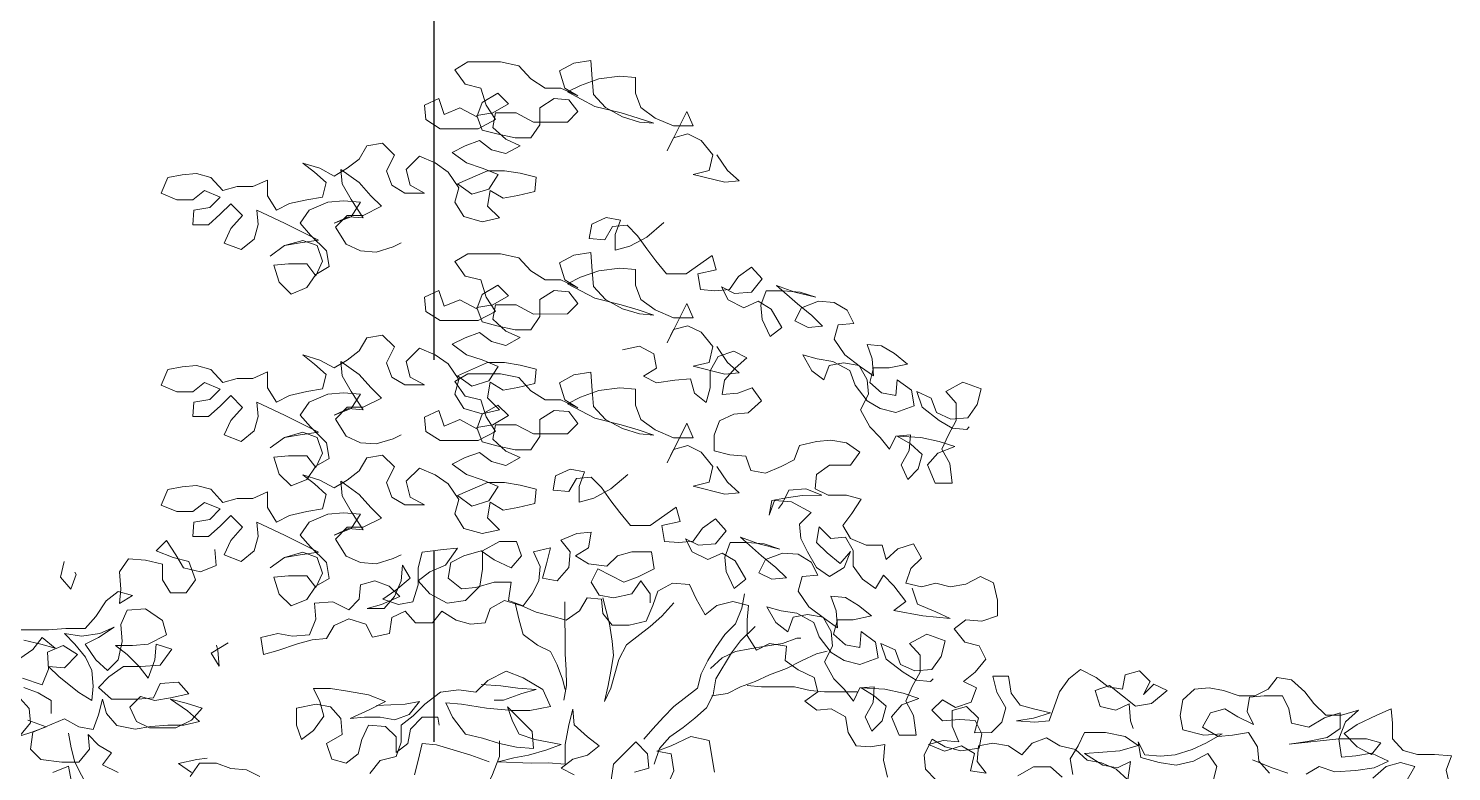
# Model space of a CAD drawing. Header units: metres. Extents: x -58 to 722, y -1100 to 345.
# Drawn here: x 25.671 to 26.603, y 111.702 to 112.188 of the extents above; entities that cross this region are included whole.
import ezdxf

# ---------------------------------------------------------------- set-up
doc = ezdxf.new("R2010")
doc.units = ezdxf.units.M
doc.header["$MEASUREMENT"] = 0
doc.linetypes.add('CENTER2', pattern=[1.125, 0.75, -0.125, 0.125, -0.125])
doc.linetypes.add('CENTERX2', pattern=[4, 2.5, -0.5, 0.5, -0.5])
doc.layers.add('FSR_ARQ_006ARBOLES', color=74, linetype='Continuous', lineweight=0)
doc.layers.add('FSR_ARQ_016EJES', color=135, linetype='CENTER2')

# ---------------------------------------------------------------- blocks, each defined once
blk = doc.blocks.new('arboles fsr 01')
at = {"layer": 'FSR_ARQ_006ARBOLES'}
for points in [[(186.29808, -34.74772), (186.29235, -34.7563), (186.28591, -34.76201), (186.29378, -34.76273), (186.31094, -34.75846), (186.30236, -34.7563), (186.30023, -34.74772), (186.30667, -34.73986), (186.31383, -34.73629), (186.32169, -34.73844), (186.32526, -34.7456), (186.31455, -34.72413), (186.31097, -34.732), (186.3217, -34.73201), (186.33171, -34.72772), (186.33959, -34.72201), (186.34245, -34.71414), (186.34246, -34.70556), (186.35104, -34.70485), (186.36249, -34.7063), (186.3725, -34.70988), (186.37964, -34.71346), (186.36462, -34.72132), (186.35031, -34.72488), (186.34101, -34.72773), (186.33243, -34.73058), (186.34029, -34.72988), (186.34959, -34.72702), (186.3589, -34.72203), (186.36534, -34.71488), (186.36606, -34.7063), (186.36679, -34.69629), (186.37608, -34.69773), (186.38395, -34.70202), (186.38108, -34.71132), (186.37392, -34.7156), (186.38322, -34.71132), (186.39181, -34.71133), (186.39968, -34.70633), (186.40612, -34.69918), (186.41613, -34.69705), (186.43401, -34.69706), (186.44116, -34.70136), (186.43543, -34.70922), (186.42685, -34.71136), (186.42398, -34.72066), (186.41897, -34.72852), (186.42826, -34.73353), (186.449, -34.73355), (186.45687, -34.72855), (186.45759, -34.72069), (186.44973, -34.7171), (186.44686, -34.72568), (186.43828, -34.7221), (186.42898, -34.7271), (186.42613, -34.71923), (186.41755, -34.71421), (186.41182, -34.71993), (186.4204, -34.72494), (186.42898, -34.72638), (186.42611, -34.73425), (186.41824, -34.73639), (186.40823, -34.73852), (186.39965, -34.73851), (186.39465, -34.73136), (186.39466, -34.72206), (186.38679, -34.71705), (186.37893, -34.71775), (186.37391, -34.72419), (186.37963, -34.72991), (186.39822, -34.72993), (186.40753, -34.72493), (186.41897, -34.72494), (186.42039, -34.73281), (186.41324, -34.73924), (186.40537, -34.74281), (186.41323, -34.74711), (186.4211, -34.74497), (186.42754, -34.73997), (186.4354, -34.74284), (186.44255, -34.74642), (186.43468, -34.75213), (186.42609, -34.75499), (186.41751, -34.75856), (186.42251, -34.76643), (186.4318, -34.7693), (186.43968, -34.76358), (186.42323, -34.75642), (186.41394, -34.75641), (186.40535, -34.75783), (186.39677, -34.75997), (186.39747, -34.76783), (186.40677, -34.76999), (186.41464, -34.77143), (186.42179, -34.76714), (186.42321, -34.77573), (186.41677, -34.78216), (186.42607, -34.78431), (186.43608, -34.78146), (186.4411, -34.7736), (186.43896, -34.76573), (186.44469, -34.75715), (186.45184, -34.75215), (186.46043, -34.74858), (186.46758, -34.75574), (186.46542, -34.76432), (186.45755, -34.7686), (186.46828, -34.76861), (186.47543, -34.76433), (186.4783, -34.75647), (186.47402, -34.74788), (186.48046, -34.74145), (186.48904, -34.74289), (186.49333, -34.75004), (186.49976, -34.75505), (186.50691, -34.75935), (186.51478, -34.75507), (186.52408, -34.75222), (186.51764, -34.75722), (186.5112, -34.76293), (186.51333, -34.7708), (186.52192, -34.77224), (186.53121, -34.77439), (186.53836, -34.77798), (186.54337, -34.77011), (186.54338, -34.76153), (186.55124, -34.76511), (186.55983, -34.76512), (186.56769, -34.76728), (186.57414, -34.76013), (186.582, -34.75799), (186.58987, -34.75871), (186.59774, -34.76015), (186.60131, -34.76874), (186.59272, -34.7723), (186.58414, -34.7723), (186.57771, -34.76728), (186.56912, -34.77085), (186.57484, -34.77658), (186.58342, -34.77802), (186.58413, -34.78589), (186.57554, -34.78588), (186.56911, -34.78015), (186.56339, -34.77442), (186.55695, -34.78085), (186.56338, -34.78801), (186.56695, -34.79588), (186.55765, -34.79945), (186.5505, -34.79372), (186.54837, -34.78585), (186.54909, -34.77799), (186.53406, -34.78512), (186.51546, -34.7944), (186.52547, -34.79584), (186.53405, -34.79728), (186.54191, -34.80301), (186.53405, -34.79728), (186.52404, -34.79441), (186.51617, -34.79727), (186.5133, -34.80585), (186.51687, -34.81372), (186.52188, -34.80728), (186.5319, -34.80729), (186.53976, -34.80802), (186.53689, -34.81731), (186.53045, -34.82374), (186.52187, -34.82016), (186.51687, -34.813), (186.50972, -34.8087), (186.51116, -34.80012), (186.51975, -34.79155), (186.52548, -34.78512), (186.52048, -34.77796), (186.51047, -34.77366), (186.50189, -34.77294), (186.49259, -34.77364), (186.49759, -34.78152), (186.50688, -34.7851), (186.49902, -34.78152), (186.49115, -34.78222), (186.4976, -34.77222), (186.50261, -34.76364), (186.50334, -34.75577), (186.49332, -34.76292), (186.48687, -34.77006), (186.48115, -34.77578), (186.49115, -34.78079), (186.49974, -34.7808), (186.50617, -34.78724), (186.50044, -34.79654), (186.49257, -34.80011), (186.48398, -34.80081), (186.47469, -34.79794), (186.4704, -34.79579)], [(186.32705, -34.78477), (186.33634, -34.79264), (186.34563, -34.79766), (186.3535, -34.79981), (186.35351, -34.79123), (186.35065, -34.78336), (186.35852, -34.78193), (186.36639, -34.78552), (186.36781, -34.79339), (186.35923, -34.79409), (186.35494, -34.78694), (186.34707, -34.78622), (186.34135, -34.79193), (186.33633, -34.79908), (186.33132, -34.80551), (186.32559, -34.81266), (186.31487, -34.81265), (186.30057, -34.80262), (186.29842, -34.81049), (186.30843, -34.81264), (186.30699, -34.82122), (186.29912, -34.82193), (186.29126, -34.82121), (186.28626, -34.81405), (186.27911, -34.80904), (186.27338, -34.81547), (186.2791, -34.82263), (186.28839, -34.82335), (186.29555, -34.81978), (186.29197, -34.82693), (186.28338, -34.83121), (186.27552, -34.82763), (186.26836, -34.83192), (186.26263, -34.84192), (186.26906, -34.84694), (186.27336, -34.83764), (186.27408, -34.82978), (186.27123, -34.82191), (186.26193, -34.8219), (186.25263, -34.8226), (186.24405, -34.82546), (186.2555, -34.82261), (186.26551, -34.81904), (186.25406, -34.82904), (186.24619, -34.83547), (186.24046, -34.84119), (186.24833, -34.84191), (186.25548, -34.83834), (186.25191, -34.83119), (186.24262, -34.8276), (186.23403, -34.82831), (186.22688, -34.83259), (186.2233, -34.83974), (186.23188, -34.84047), (186.23402, -34.84833), (186.22829, -34.85691), (186.2197, -34.86334), (186.21254, -34.86834), (186.21327, -34.85904), (186.21613, -34.85118), (186.20827, -34.85189), (186.20111, -34.85617), (186.19395, -34.86189), (186.20396, -34.86404), (186.21255, -34.86405), (186.21468, -34.87192), (186.20824, -34.87763), (186.20037, -34.87906), (186.19967, -34.87047), (186.19179, -34.87619), (186.19036, -34.88477), (186.20037, -34.88835), (186.20895, -34.88622), (186.21611, -34.88193), (186.22255, -34.87336), (186.22542, -34.86549), (186.23472, -34.86049), (186.2433, -34.85907), (186.25117, -34.85693), (186.24616, -34.86551), (186.23972, -34.87051), (186.23686, -34.86264), (186.229, -34.8612), (186.22041, -34.86263), (186.21612, -34.87049), (186.21539, -34.87836), (186.21968, -34.88694), (186.21466, -34.89623), (186.20894, -34.90195), (186.20392, -34.90838), (186.20035, -34.90123), (186.19249, -34.90051), (186.19319, -34.90909), (186.19748, -34.91696), (186.1939, -34.92482), (186.18818, -34.9191), (186.18604, -34.91123), (186.19248, -34.90551), (186.19964, -34.90123), (186.18676, -34.90193), (186.17675, -34.90407), (186.16816, -34.90692), (186.17746, -34.9105), (186.18317, -34.91695), (186.17887, -34.92696), (186.16958, -34.92695), (186.17102, -34.91622), (186.17532, -34.90836), (186.17175, -34.90049), (186.16746, -34.89262), (186.16747, -34.88332), (186.1732, -34.87689), (186.16391, -34.87187), (186.15389, -34.87544), (186.15603, -34.88402), (186.16103, -34.89118), (186.17032, -34.8919), (186.17819, -34.88833), (186.18106, -34.88047), (186.18893, -34.8769), (186.18606, -34.88548), (186.17676, -34.89262), (186.1696, -34.89691), (186.16174, -34.89762), (186.16031, -34.89619)], [(186.29808, -34.8524), (186.29235, -34.86098), (186.28591, -34.86669), (186.29378, -34.86741), (186.31094, -34.86314), (186.30236, -34.86099), (186.30023, -34.8524), (186.30667, -34.84454), (186.31383, -34.84097), (186.32169, -34.84312), (186.32526, -34.85028), (186.31455, -34.82881), (186.31097, -34.83668), (186.3217, -34.83669), (186.33171, -34.8324), (186.33959, -34.82669), (186.34245, -34.81883), (186.34246, -34.81024), (186.35104, -34.80954), (186.36249, -34.81098), (186.3725, -34.81456), (186.37964, -34.81814), (186.36462, -34.826), (186.35031, -34.82956), (186.34101, -34.83241), (186.33243, -34.83527), (186.34029, -34.83456), (186.34959, -34.83171), (186.3589, -34.82671), (186.36534, -34.81956), (186.36606, -34.81098), (186.36679, -34.80097), (186.37608, -34.80241), (186.38395, -34.80671), (186.38108, -34.816), (186.37392, -34.82029), (186.38322, -34.816), (186.39181, -34.81601), (186.39968, -34.81101), (186.40612, -34.80387), (186.41613, -34.80173), (186.43401, -34.80175), (186.44116, -34.80604), (186.43543, -34.8139), (186.42685, -34.81604), (186.42398, -34.82534), (186.41897, -34.8332), (186.42826, -34.83821), (186.449, -34.83823), (186.45687, -34.83323), (186.45759, -34.82537), (186.44973, -34.82178), (186.44686, -34.83036), (186.43828, -34.82678), (186.42898, -34.83178), (186.42613, -34.82391), (186.41755, -34.81889), (186.41182, -34.82461), (186.4204, -34.82963), (186.42898, -34.83106), (186.42611, -34.83893), (186.41824, -34.84107), (186.40823, -34.8432), (186.39965, -34.8432), (186.39465, -34.83604), (186.39466, -34.82674), (186.38679, -34.82173), (186.37893, -34.82244), (186.37391, -34.82887), (186.37963, -34.83459), (186.39822, -34.83461), (186.40753, -34.82961), (186.41897, -34.82962), (186.42039, -34.83749), (186.41324, -34.84392), (186.40537, -34.84749), (186.41323, -34.85179), (186.4211, -34.84965), (186.42754, -34.84465), (186.4354, -34.84752), (186.44255, -34.8511), (186.43468, -34.85682), (186.42609, -34.85967), (186.41751, -34.86324), (186.42251, -34.87111), (186.4318, -34.87398), (186.43968, -34.86826), (186.42323, -34.8611), (186.41394, -34.86109), (186.40535, -34.86251), (186.39677, -34.86465), (186.39747, -34.87252), (186.40677, -34.87467), (186.41464, -34.87611), (186.42179, -34.87182), (186.42321, -34.88041), (186.41677, -34.88684), (186.42607, -34.88899), (186.43608, -34.88614), (186.4411, -34.87828), (186.43896, -34.87041), (186.44469, -34.86183), (186.45184, -34.85683), (186.46043, -34.85326), (186.46758, -34.86042), (186.46542, -34.869), (186.45755, -34.87329), (186.46828, -34.8733), (186.47543, -34.86901), (186.4783, -34.86115), (186.47402, -34.85256), (186.48046, -34.84613), (186.48904, -34.84757), (186.49333, -34.85472), (186.49976, -34.85974), (186.50691, -34.86403), (186.51478, -34.85975), (186.52408, -34.8569), (186.51764, -34.8619), (186.5112, -34.86761), (186.51333, -34.87548), (186.52192, -34.87692), (186.53121, -34.87908), (186.53836, -34.88266), (186.54337, -34.8748), (186.54338, -34.86621), (186.55124, -34.8698), (186.55983, -34.8698), (186.56769, -34.87196), (186.57414, -34.86481), (186.582, -34.86267), (186.58987, -34.86339), (186.59774, -34.86483), (186.60131, -34.87342), (186.59272, -34.87699), (186.58414, -34.87698), (186.57771, -34.87197), (186.56912, -34.87553), (186.57484, -34.88126), (186.58342, -34.8827), (186.58413, -34.89057), (186.57554, -34.89056), (186.56911, -34.88483), (186.56339, -34.8791), (186.55695, -34.88554), (186.56338, -34.89269), (186.56695, -34.90056), (186.55765, -34.90413), (186.5505, -34.8984), (186.54837, -34.89053), (186.54909, -34.88267), (186.53406, -34.88981), (186.51546, -34.89909), (186.52547, -34.90053), (186.53405, -34.90196), (186.54191, -34.90769), (186.53405, -34.90196), (186.52404, -34.89909), (186.51617, -34.90195), (186.5133, -34.91053), (186.51687, -34.9184), (186.52188, -34.91197), (186.5319, -34.91198), (186.53976, -34.9127), (186.53689, -34.92199), (186.53045, -34.92842), (186.52187, -34.92484), (186.51687, -34.91768), (186.50972, -34.91339), (186.51116, -34.9048), (186.51975, -34.89623), (186.52548, -34.8898), (186.52048, -34.88264), (186.51047, -34.87834), (186.50189, -34.87762), (186.49259, -34.87832), (186.49759, -34.8862), (186.50688, -34.88978), (186.49902, -34.8862), (186.49115, -34.88691), (186.4976, -34.8769), (186.50261, -34.86832), (186.50334, -34.86045), (186.49332, -34.8676), (186.48687, -34.87474), (186.48115, -34.88046), (186.49115, -34.88548), (186.49974, -34.88548), (186.50617, -34.89193), (186.50044, -34.90122), (186.49257, -34.90479), (186.48398, -34.90549), (186.47469, -34.90263), (186.4704, -34.90048)], [(186.34963, -34.85422), (186.34034, -34.85207), (186.33247, -34.85635), (186.33103, -34.86422), (186.33818, -34.86851), (186.33102, -34.87208), (186.32101, -34.87064), (186.31243, -34.86992), (186.31028, -34.87779), (186.30383, -34.88279), (186.3017, -34.87492), (186.3017, -34.86562), (186.29742, -34.85775), (186.28884, -34.85488), (186.28169, -34.85845), (186.28812, -34.86418), (186.29383, -34.87062), (186.29526, -34.87849), (186.28667, -34.87776), (186.27881, -34.8749), (186.2738, -34.88204), (186.28094, -34.88849), (186.28881, -34.88921), (186.29667, -34.89279), (186.29953, -34.90066), (186.29952, -34.90924), (186.29093, -34.91138), (186.28235, -34.91209), (186.27948, -34.91995), (186.27162, -34.92138), (186.26304, -34.91779), (186.25589, -34.91421), (186.25303, -34.90634), (186.24374, -34.90419), (186.23587, -34.90346), (186.22729, -34.90489), (186.22013, -34.90989), (186.22513, -34.91704), (186.23657, -34.91705), (186.24372, -34.92207), (186.24443, -34.92993), (186.23727, -34.9335), (186.22726, -34.9335), (186.21939, -34.93563), (186.22439, -34.94351), (186.22939, -34.94995), (186.22509, -34.95709), (186.21651, -34.96066), (186.20793, -34.96065), (186.20577, -34.96852), (186.19934, -34.96279), (186.19076, -34.95992), (186.18646, -34.96779), (186.19218, -34.97351), (186.19503, -34.98138), (186.18645, -34.98352), (186.17858, -34.98137), (186.17072, -34.98351), (186.16213, -34.98207), (186.15427, -34.97777), (186.14712, -34.98134), (186.14496, -34.99064), (186.14495, -34.99922), (186.15353, -35.00209), (186.16212, -35.00138), (186.16855, -35.00639), (186.16282, -35.01354), (186.15495, -35.01568), (186.15137, -35.02283), (186.15708, -35.02998), (186.16352, -35.03499), (186.15636, -35.03856), (186.15921, -35.04643), (186.16779, -35.0493), (186.17495, -35.04502), (186.18067, -35.05074), (186.17494, -35.05646), (186.16564, -35.05574), (186.15706, -35.05644), (186.15348, -35.06359), (186.1549, -35.07146), (186.16491, -35.0729), (186.1735, -35.07076), (186.18065, -35.06648), (186.18494, -35.07507), (186.18421, -35.08293), (186.17849, -35.08865)], [(186.20495, -35.08724), (186.2071, -35.07795), (186.2064, -35.06936), (186.21426, -35.0708), (186.22213, -35.07009), (186.22643, -35.06295), (186.22787, -35.05436), (186.23574, -35.05008), (186.2436, -35.0508), (186.25005, -35.0458), (186.2429, -35.04079), (186.24505, -35.03292), (186.25364, -35.02864), (186.26079, -35.02364), (186.26009, -35.01577), (186.26938, -35.01435), (186.27653, -35.01793), (186.28155, -35.01007), (186.28155, -35.00149), (186.28085, -34.99362), (186.28943, -34.99148), (186.29801, -34.99364), (186.30444, -34.99865), (186.30946, -34.99007), (186.31304, -34.98221), (186.32234, -34.9815), (186.3302, -34.9858), (186.33306, -34.99367), (186.33662, -35.00225), (186.34592, -35.00441), (186.35522, -35.00442), (186.36023, -34.99798), (186.36095, -34.99012), (186.36882, -34.98941), (186.3731, -34.99657), (186.38025, -35.00158), (186.38812, -34.99944), (186.39671, -34.9973), (186.40458, -34.99373), (186.41388, -34.99088), (186.42174, -34.99518), (186.42459, -35.00305), (186.43246, -35.00377), (186.44033, -35.00163), (186.4482, -34.99663), (186.4532, -35.00308), (186.4625, -35.00308), (186.46823, -34.99665), (186.47537, -35.00024), (186.4768, -35.00882), (186.48609, -35.01097), (186.48968, -35.00382), (186.49898, -35.00097), (186.50684, -35.00456), (186.51112, -35.01171), (186.51899, -35.01243), (186.52686, -35.01459), (186.53758, -35.01817), (186.54545, -35.02033), (186.54688, -35.01103), (186.53759, -35.00887), (186.52972, -35.0103), (186.52042, -35.00957), (186.51686, -35.00099), (186.51758, -34.99241), (186.50757, -34.99168), (186.49898, -34.99597), (186.49326, -34.99024), (186.49256, -34.98237), (186.48469, -34.98022), (186.47682, -34.98307), (186.47109, -34.98879), (186.4811, -34.99309), (186.48897, -34.99524), (186.47967, -34.99523), (186.47395, -34.98879), (186.47039, -34.98021), (186.46968, -34.97162), (186.46538, -34.97877), (186.47324, -34.98521), (186.48039, -34.99023), (186.47181, -34.99308), (186.46394, -34.99164), (186.46109, -34.98234), (186.4611, -34.97305), (186.45896, -34.96446), (186.44752, -34.96302), (186.43965, -34.9623), (186.44608, -34.9716), (186.45466, -34.97518), (186.46109, -34.9802), (186.45465, -34.98734), (186.44534, -34.99234), (186.43533, -34.9909), (186.42747, -34.98303), (186.42605, -34.97373), (186.42606, -34.96372), (186.41677, -34.9587), (186.40747, -34.95869), (186.4046, -34.96656), (186.41032, -34.973), (186.41962, -34.96872), (186.42677, -34.96372), (186.43607, -34.96659), (186.44322, -34.97017), (186.44464, -34.97875), (186.43748, -34.98447), (186.42962, -34.98374), (186.41961, -34.98087), (186.41031, -34.98087), (186.41173, -34.99088), (186.40386, -34.99373), (186.39886, -34.98729), (186.39529, -34.98014), (186.39458, -34.97227), (186.39817, -34.96441), (186.38887, -34.96225), (186.39101, -34.97084), (186.39315, -34.9787), (186.38528, -34.98013), (186.37885, -34.97297), (186.37814, -34.96439), (186.38315, -34.95795), (186.37457, -34.95437), (186.36671, -34.95365), (186.36813, -34.96223), (186.37528, -34.96653), (186.36812, -34.97081), (186.35811, -34.97224), (186.35239, -34.96651), (186.34453, -34.96436), (186.3338, -34.96435), (186.33236, -34.97364), (186.34094, -34.97794), (186.3488, -34.98081), (186.36311, -34.97367), (186.36668, -34.98083), (186.36238, -34.98797), (186.35452, -34.9894), (186.34451, -34.98724), (186.33951, -34.98009), (186.33449, -34.98723), (186.33449, -34.99224)], [(186.29808, -34.91783), (186.29235, -34.9264), (186.28591, -34.93212), (186.29378, -34.93284), (186.31094, -34.92857), (186.30236, -34.92641), (186.30023, -34.91783), (186.30667, -34.90997), (186.31383, -34.9064), (186.32169, -34.90855), (186.32526, -34.9157), (186.31455, -34.89424), (186.31097, -34.9021), (186.3217, -34.90211), (186.33171, -34.89783), (186.33959, -34.89212), (186.34245, -34.88425), (186.34246, -34.87567), (186.35104, -34.87496), (186.36249, -34.8764), (186.3725, -34.87999), (186.37964, -34.88357), (186.36462, -34.89142), (186.35031, -34.89499), (186.34101, -34.89784), (186.33243, -34.90069), (186.34029, -34.89998), (186.34959, -34.89713), (186.3589, -34.89213), (186.36534, -34.88499), (186.36606, -34.87641), (186.36679, -34.86639), (186.37608, -34.86783), (186.38395, -34.87213), (186.38108, -34.88143), (186.37392, -34.88571), (186.38322, -34.88143), (186.39181, -34.88144), (186.39968, -34.87644), (186.40612, -34.86929), (186.41613, -34.86715), (186.43401, -34.86717), (186.44116, -34.87147), (186.43543, -34.87933), (186.42685, -34.88147), (186.42398, -34.89076), (186.41897, -34.89863), (186.42826, -34.90364), (186.449, -34.90366), (186.45687, -34.89866), (186.45759, -34.89079), (186.44973, -34.88721), (186.44686, -34.89579), (186.43828, -34.89221), (186.42898, -34.8972), (186.42613, -34.88933), (186.41755, -34.88432), (186.41182, -34.89004), (186.4204, -34.89505), (186.42898, -34.89649), (186.42611, -34.90435), (186.41824, -34.90649), (186.40823, -34.90863), (186.39965, -34.90862), (186.39465, -34.90146), (186.39466, -34.89217), (186.38679, -34.88715), (186.37893, -34.88786), (186.37391, -34.89429), (186.37963, -34.90002), (186.39822, -34.90004), (186.40753, -34.89504), (186.41897, -34.89505), (186.42039, -34.90292), (186.41324, -34.90935), (186.40537, -34.91292), (186.41323, -34.91722), (186.4211, -34.91508), (186.42754, -34.91008), (186.4354, -34.91294), (186.44255, -34.91653), (186.43468, -34.92224), (186.42609, -34.92509), (186.41751, -34.92866), (186.42251, -34.93653), (186.4318, -34.9394), (186.43968, -34.93369), (186.42323, -34.92652), (186.41394, -34.92651), (186.40535, -34.92794), (186.39677, -34.93007), (186.39747, -34.93794), (186.40677, -34.9401), (186.41464, -34.94153), (186.42179, -34.93725), (186.42321, -34.94583), (186.41677, -34.95226), (186.42607, -34.95442), (186.43608, -34.95157), (186.4411, -34.9437), (186.43896, -34.93583), (186.44469, -34.92726), (186.45184, -34.92226), (186.46043, -34.91869), (186.46758, -34.92585), (186.46542, -34.93443), (186.45755, -34.93871), (186.46828, -34.93872), (186.47543, -34.93444), (186.4783, -34.92657), (186.47402, -34.91799), (186.48046, -34.91156), (186.48904, -34.91299), (186.49333, -34.92015), (186.49976, -34.92516), (186.50691, -34.92946), (186.51478, -34.92518), (186.52408, -34.92232), (186.51764, -34.92732), (186.5112, -34.93304), (186.51333, -34.94091), (186.52192, -34.94235), (186.53121, -34.9445), (186.53836, -34.94808), (186.54337, -34.94022), (186.54338, -34.93164), (186.55124, -34.93522), (186.55983, -34.93523), (186.56769, -34.93738), (186.57414, -34.93024), (186.582, -34.9281), (186.58987, -34.92882), (186.59774, -34.93026), (186.60131, -34.93884), (186.59272, -34.94241), (186.58414, -34.9424), (186.57771, -34.93739), (186.56912, -34.94096), (186.57484, -34.94669), (186.58342, -34.94813), (186.58413, -34.95599), (186.57554, -34.95599), (186.56911, -34.95026), (186.56339, -34.94453), (186.55695, -34.95096), (186.56338, -34.95812), (186.56695, -34.96599), (186.55765, -34.96956), (186.5505, -34.96383), (186.54837, -34.95596), (186.54909, -34.94809), (186.53406, -34.95523), (186.51546, -34.96451), (186.52547, -34.96595), (186.53405, -34.96739), (186.54191, -34.97312), (186.53405, -34.96739), (186.52404, -34.96452), (186.51617, -34.96737), (186.5133, -34.97595), (186.51687, -34.98382), (186.52188, -34.97739), (186.5319, -34.9774), (186.53976, -34.97812), (186.53689, -34.98742), (186.53045, -34.99385), (186.52187, -34.99027), (186.51687, -34.98311), (186.50972, -34.97881), (186.51116, -34.97023), (186.51975, -34.96166), (186.52548, -34.95522), (186.52048, -34.94807), (186.51047, -34.94377), (186.50189, -34.94304), (186.49259, -34.94375), (186.49759, -34.95162), (186.50688, -34.95521), (186.49902, -34.95162), (186.49115, -34.95233), (186.4976, -34.94232), (186.50261, -34.93375), (186.50334, -34.92588), (186.49332, -34.93302), (186.48687, -34.94017), (186.48115, -34.94589), (186.49115, -34.9509), (186.49974, -34.95091), (186.50617, -34.95735), (186.50044, -34.96664), (186.49257, -34.97021), (186.48398, -34.97092), (186.47469, -34.96805), (186.4704, -34.9659)], [(186.34671, -34.92216), (186.356, -34.93004), (186.36529, -34.93505), (186.37316, -34.9372), (186.37317, -34.92862), (186.37031, -34.92075), (186.37818, -34.91933), (186.38605, -34.92291), (186.38747, -34.93078), (186.37889, -34.93149), (186.3746, -34.92433), (186.36673, -34.92361), (186.36101, -34.92933), (186.35599, -34.93647), (186.35098, -34.94291), (186.34525, -34.95005), (186.33453, -34.95004), (186.32023, -34.94002), (186.31808, -34.94788), (186.32809, -34.95004), (186.32665, -34.95862), (186.31878, -34.95933), (186.31092, -34.9586), (186.30592, -34.95145), (186.29877, -34.94643), (186.29304, -34.95287), (186.29876, -34.96002), (186.30805, -34.96075), (186.31521, -34.95718), (186.31163, -34.96433), (186.30304, -34.96861), (186.29518, -34.96503), (186.28802, -34.96931), (186.28229, -34.97932), (186.28872, -34.98433), (186.29302, -34.97504), (186.29374, -34.96717), (186.29089, -34.9593), (186.28159, -34.95929), (186.2723, -34.96), (186.26371, -34.96285), (186.27516, -34.96), (186.28517, -34.95643), (186.27372, -34.96644), (186.26585, -34.97287), (186.26012, -34.97858), (186.26799, -34.97931), (186.27514, -34.97574), (186.27157, -34.96858), (186.26228, -34.965), (186.25369, -34.9657), (186.24654, -34.96999), (186.24296, -34.97714), (186.25154, -34.97786), (186.25368, -34.98573), (186.24795, -34.99431), (186.23936, -35.00073), (186.2322, -35.00573), (186.23293, -34.99644), (186.23579, -34.98857), (186.22793, -34.98928), (186.22077, -34.99357), (186.21361, -34.99928), (186.22362, -35.00144), (186.23221, -35.00144), (186.23434, -35.00931), (186.2279, -35.01503), (186.22003, -35.01645), (186.21933, -35.00787), (186.21145, -35.01358), (186.21002, -35.02216), (186.22003, -35.02575), (186.22861, -35.02361), (186.23577, -35.01933), (186.24221, -35.01075), (186.24508, -35.00289), (186.25438, -34.99789), (186.26296, -34.99647), (186.27083, -34.99433), (186.26582, -35.0029), (186.25938, -35.00791), (186.25652, -35.00004), (186.24866, -34.9986), (186.24007, -35.00002), (186.23578, -35.00788), (186.23505, -35.01575), (186.23934, -35.02434), (186.23432, -35.03363), (186.2286, -35.03935), (186.22358, -35.04578), (186.22001, -35.03862), (186.21215, -35.0379), (186.21285, -35.04648), (186.21714, -35.05435), (186.21356, -35.06222), (186.20784, -35.05649), (186.2057, -35.04862), (186.21214, -35.04291), (186.2193, -35.03862), (186.20642, -35.03933), (186.19641, -35.04146), (186.18782, -35.04431), (186.19712, -35.0479), (186.20283, -35.05434), (186.19853, -35.06435), (186.18924, -35.06434), (186.19068, -35.05361), (186.19498, -35.04575), (186.19141, -35.03788), (186.18712, -35.03001), (186.18713, -35.02071), (186.19286, -35.01428), (186.18357, -35.00927), (186.17355, -35.01283), (186.17569, -35.02142), (186.18069, -35.02857), (186.18998, -35.0293), (186.19785, -35.02573), (186.20072, -35.01786), (186.20859, -35.0143), (186.20572, -35.02288), (186.19642, -35.03002), (186.18926, -35.0343), (186.1814, -35.03501), (186.17997, -35.03358)], [(186.19146, -34.98424), (186.18859, -34.99282), (186.17857, -34.9971), (186.1707, -35.00067), (186.18572, -34.99926), (186.20146, -34.99641), (186.19503, -34.9914), (186.20147, -34.98282), (186.2072, -34.9771), (186.21148, -34.98426), (186.21864, -34.97926), (186.22365, -34.97211), (186.22366, -34.96353), (186.22796, -34.95638), (186.23582, -34.9571), (186.24227, -34.95067), (186.24369, -34.95926), (186.23796, -34.96497), (186.2308, -34.97069), (186.22509, -34.96425), (186.22866, -34.97283), (186.23652, -34.97785), (186.24368, -34.97285), (186.24869, -34.96427), (186.25227, -34.95712), (186.25299, -34.94925), (186.24656, -34.94281), (186.2573, -34.9371), (186.2666, -34.93639), (186.26945, -34.94426), (186.26803, -34.93639), (186.26016, -34.93496), (186.25158, -34.93352), (186.24085, -34.93351), (186.24944, -34.92994), (186.25873, -34.93066), (186.2623, -34.93782), (186.26445, -34.94068)], [(186.57196, -34.96313), (186.57124, -34.97172), (186.57982, -34.9753), (186.58912, -34.97316), (186.59341, -34.96601), (186.59843, -34.95815), (186.60414, -34.96388), (186.59484, -34.96745), (186.58626, -34.96958), (186.58267, -34.97959), (186.58767, -34.98675), (186.59626, -34.98676), (186.60055, -34.97961), (186.60056, -34.97103), (186.60986, -34.96889), (186.61916, -34.96818), (186.62416, -34.97534), (186.62343, -34.98464), (186.62414, -34.9925), (186.61699, -34.98821), (186.62486, -34.98607), (186.6313, -34.99108), (186.63701, -34.99967), (186.64273, -35.00611), (186.65345, -35.00612), (186.66275, -35.00684), (186.68635, -35.00687)], [(186.67633, -35.01258), (186.66703, -35.01472), (186.65917, -35.01685), (186.66632, -35.01114), (186.67132, -35.01758), (186.67847, -35.02259)], [(186.67703, -35.03332), (186.6663, -35.03689), (186.66273, -35.0283), (186.66345, -35.019), (186.65488, -35.01542), (186.647, -35.02042), (186.65415, -35.02758), (186.66273, -35.02687), (186.65701, -35.03259), (186.64627, -35.04116), (186.63911, -35.04544), (186.63841, -35.03758), (186.63913, -35.02899), (186.64271, -35.02184), (186.64844, -35.0147), (186.65417, -35.00898), (186.64487, -35.0104), (186.63486, -35.00896), (186.62699, -35.00538), (186.63557, -35.01111), (186.64272, -35.01469), (186.63699, -35.02327), (186.63055, -35.02899), (186.62483, -35.02326), (186.62269, -35.01324), (186.62342, -35.00395), (186.61985, -34.99608), (186.60984, -34.99535), (186.60053, -35.00178), (186.59838, -35.00965), (186.60839, -35.01466), (186.61697, -35.01538), (186.62627, -35.01539), (186.61983, -35.02039), (186.61338, -35.02682), (186.60837, -35.03326), (186.6048, -35.02324), (186.6041, -35.01466), (186.59551, -35.01751), (186.60194, -35.0261), (186.61267, -35.02682), (186.62197, -35.02683), (186.62983, -35.03256), (186.63554, -35.03829), (186.62839, -35.04472), (186.61408, -35.0447), (186.6055, -35.04398), (186.60193, -35.03611), (186.59192, -35.03539), (186.58619, -35.04182), (186.5962, -35.04397), (186.60478, -35.04541), (186.61265, -35.04327), (186.61837, -35.049), (186.61479, -35.05686), (186.60763, -35.06043), (186.59333, -35.06042), (186.58475, -35.05612), (186.57903, -35.04968), (186.58762, -35.04683), (186.5962, -35.04469), (186.5869, -35.05112), (186.58046, -35.05683), (186.58904, -35.05899), (186.59762, -35.05899), (186.60692, -35.05972), (186.6155, -35.06116), (186.62551, -35.05902), (186.63124, -35.05259), (186.63339, -35.04472), (186.63553, -35.05331), (186.63838, -35.06118), (186.64625, -35.05975), (186.65412, -35.05547), (186.67128, -35.06264), (186.6727, -35.07194), (186.66698, -35.07765), (186.65553, -35.07907), (186.64623, -35.07906), (186.64052, -35.07191), (186.64124, -35.06404), (186.63552, -35.06976), (186.62836, -35.07404), (186.63336, -35.08048), (186.62477, -35.08477)], [(186.65052, -35.08908), (186.65195, -35.08121), (186.66053, -35.0848)], [(186.68487, -35.06694), (186.672, -35.06264), (186.66413, -35.05977), (186.67415, -35.0562)], [(186.67843, -35.06479), (186.67272, -35.05763), (186.67344, -35.04977), (186.67988, -35.04262)], [(186.67631, -35.03833), (186.66844, -35.04118), (186.66128, -35.04546), (186.66128, -35.05262)], [(186.6542, -34.96965), (186.65634, -34.97823), (186.65061, -34.98466), (186.64776, -34.97679), (186.64848, -34.97536)], [(186.56476, -35.01391), (186.57405, -35.01964), (186.56976, -35.02678), (186.57048, -35.0182), (186.5712, -35.01534)], [(186.00585, -35.07788), (185.99512, -35.08216), (185.98653, -35.08501)], [(185.94004, -35.08783), (185.9329, -35.08139), (185.92503, -35.07923), (185.91716, -35.08137), (185.92216, -35.08996)], [(185.89784, -35.0928), (185.9, -35.0835), (185.89714, -35.07563), (185.90644, -35.07493), (185.91574, -35.07493), (185.92361, -35.0728), (185.92934, -35.06636), (185.92934, -35.05778), (185.93007, -35.04992), (185.93793, -35.0535), (185.94865, -35.05852), (185.9558, -35.06353), (185.94864, -35.07067), (185.94077, -35.07496), (185.93577, -35.06852), (185.94364, -35.06638), (185.95866, -35.06639), (185.98583, -35.06928), (185.97582, -35.06784), (185.9651, -35.06568), (185.95795, -35.06067), (185.95796, -35.05209), (185.96654, -35.05496), (185.97511, -35.05997), (185.98441, -35.05783), (185.98585, -35.04997), (185.98943, -35.04282), (185.99945, -35.04283), (186.00731, -35.04355), (186.00874, -35.05142), (186.00515, -35.05857), (186.01374, -35.05428), (186.0209, -35.05), (186.02876, -35.05215), (186.03304, -35.06002), (186.02446, -35.06502), (186.01659, -35.0643), (186.00801, -35.06286), (186.003, -35.07072), (186.00227, -35.07859), (185.99655, -35.08502)], [(185.97652, -35.08572), (185.96937, -35.08142), (185.96079, -35.08427), (185.94935, -35.08355), (185.93933, -35.08211), (185.93147, -35.07852), (185.94077, -35.07424), (185.94935, -35.07568), (185.95722, -35.0764), (185.95866, -35.06639), (185.95509, -35.05709), (185.94794, -35.05065), (185.95724, -35.05352), (185.96582, -35.05352), (185.97226, -35.04709), (185.97728, -35.04066), (185.98443, -35.03423), (185.9923, -35.03281), (185.9973, -35.03925), (186.00445, -35.04283), (186.01303, -35.04284), (186.02162, -35.03999), (186.02949, -35.03856), (186.03735, -35.03929), (186.04379, -35.04501), (186.04521, -35.0536), (186.04377, -35.06146), (186.03233, -35.06431), (186.02231, -35.06359), (186.03089, -35.0686), (186.03876, -35.07219), (186.04805, -35.07506), (186.05592, -35.07578), (186.0645, -35.07507), (186.06808, -35.06792), (186.06664, -35.0765), (186.05663, -35.07935), (186.04733, -35.08078), (186.03803, -35.07862), (186.03017, -35.07432), (186.02516, -35.08147), (186.0273, -35.08934)], [(186.13386, -35.08658), (186.12529, -35.08156), (186.11599, -35.08155), (186.10955, -35.08727)], [(186.10383, -35.08583), (186.10526, -35.07725), (186.10098, -35.0701), (186.09741, -35.06294), (186.08597, -35.06293), (186.07524, -35.06507), (186.06808, -35.07007), (186.07809, -35.07294), (186.08739, -35.07366), (186.0974, -35.07439), (186.08738, -35.08081), (186.07951, -35.08224), (186.07236, -35.07865), (186.07378, -35.08867), (186.08023, -35.08295), (186.0881, -35.07938), (186.09597, -35.07796), (186.10241, -35.07224), (186.11099, -35.07011), (186.11815, -35.06582), (186.12601, -35.06869), (186.13173, -35.07513), (186.13888, -35.07013), (186.14747, -35.06871), (186.15533, -35.07015), (186.15604, -35.07873), (186.15103, -35.08516), (186.15961, -35.08374), (186.15748, -35.07444), (186.16463, -35.07016), (186.17393, -35.07303), (186.18251, -35.06946), (186.17465, -35.0673), (186.16606, -35.06801), (186.16965, -35.05943), (186.16966, -35.05085), (186.16179, -35.0487), (186.15535, -35.05513), (186.15749, -35.063), (186.14819, -35.06299), (186.14247, -35.05726), (186.14033, -35.04939), (186.14535, -35.04082), (186.1475, -35.03223), (186.13892, -35.03223), (186.13748, -35.04152), (186.13247, -35.04796), (186.1246, -35.05009), (186.11601, -35.05223), (186.12531, -35.0551), (186.13461, -35.05654), (186.12459, -35.05725), (186.11673, -35.05652), (186.11102, -35.04078), (186.10602, -35.03363), (186.09959, -35.02861), (186.091, -35.0329), (186.08456, -35.0379), (186.07669, -35.03932), (186.07527, -35.03145), (186.0674, -35.0293), (186.06168, -35.03502), (186.06525, -35.04217), (186.05953, -35.03645), (186.05237, -35.04001), (186.06095, -35.04717), (186.06953, -35.04861), (186.08384, -35.03718), (186.09171, -35.04005), (186.08884, -35.04863), (186.08026, -35.05077), (186.07311, -35.04719), (186.07238, -35.05648), (186.07095, -35.06077)], [(186.42238, -35.07886), (186.43239, -35.07529), (186.45099, -35.06959), (186.45886, -35.06888), (186.461, -35.07818), (186.46314, -35.08605)], [(186.48745, -35.08536), (186.48174, -35.0782), (186.47316, -35.07604), (186.47031, -35.06817), (186.47031, -35.05888), (186.46388, -35.05386), (186.45745, -35.04742), (186.44887, -35.04098), (186.43886, -35.03954), (186.42956, -35.04096), (186.42313, -35.03452), (186.41313, -35.0295), (186.40382, -35.03307), (186.39309, -35.0395), (186.38879, -35.04879), (186.40023, -35.05095), (186.40953, -35.05095), (186.42384, -35.04954), (186.43743, -35.0474), (186.44601, -35.0467), (186.44243, -35.05456), (186.43527, -35.06385), (186.42597, -35.06599), (186.41667, -35.06884), (186.40737, -35.07098), (186.39807, -35.07168), (186.39879, -35.06239), (186.41239, -35.04881), (186.40952, -35.05668), (186.40594, -35.06382), (186.39736, -35.06668), (186.38305, -35.06953), (186.39092, -35.07239), (186.40093, -35.07526), (186.40879, -35.0767), (186.41737, -35.07885), (186.39949, -35.07955), (186.39019, -35.07954), (186.3809, -35.08025), (186.38091, -35.06952), (186.37877, -35.05879), (186.37663, -35.05021), (186.37591, -35.05879), (186.36875, -35.06522), (186.36231, -35.07022), (186.36874, -35.07523), (186.37661, -35.07739), (186.38304, -35.0824), (186.37588, -35.08597)], [(186.35585, -35.09024), (186.35443, -35.08023), (186.34229, -35.06806), (186.33584, -35.07449), (186.33512, -35.08235), (186.34299, -35.08451)], [(186.29936, -35.08447), (186.30224, -35.06731), (186.31225, -35.06517), (186.32297, -35.07019), (186.33084, -35.07305), (186.32297, -35.07448), (186.32153, -35.08377), (186.32367, -35.08878)], [(186.28152, -35.03725), (186.27365, -35.03796), (186.25577, -35.03794), (186.24719, -35.04008), (186.23932, -35.04079), (186.22144, -35.04077)], [(186.42671, -35.03667), (186.41598, -35.03737), (186.40668, -35.03879), (186.39667, -35.0395), (186.40453, -35.04165), (186.41454, -35.04524), (186.41955, -35.04524)], [(186.48391, -35.04816), (186.46818, -35.04743), (186.46031, -35.04599), (186.46603, -35.05315), (186.47389, -35.05602), (186.48176, -35.0546), (186.49034, -35.0546), (186.49821, -35.05533), (186.48749, -35.05031), (186.47891, -35.04601), (186.48821, -35.04244), (186.49965, -35.04031), (186.50895, -35.03889), (186.51825, -35.0389), (186.51467, -35.04604), (186.51252, -35.05391), (186.51823, -35.06178), (186.52466, -35.06679), (186.52753, -35.05893), (186.52754, -35.04963), (186.51681, -35.04748), (186.50894, -35.0489), (186.50322, -35.05533), (186.50249, -35.06391), (186.51107, -35.06893), (186.5082, -35.07751), (186.50033, -35.07965), (186.4939, -35.07463), (186.49176, -35.06676), (186.48819, -35.05889), (186.4789, -35.0596), (186.47317, -35.06532), (186.47316, -35.0739), (186.46673, -35.06889), (186.46531, -35.06102), (186.45888, -35.05458), (186.45029, -35.05457), (186.44957, -35.05886)], [(186.54753, -35.08684), (186.55469, -35.08327), (186.56327, -35.08256), (186.57114, -35.07971), (186.58044, -35.07972), (186.58544, -35.08688)], [(186.58472, -35.08473), (186.59188, -35.07973), (186.58187, -35.07757), (186.57615, -35.07685)]]:
    blk.add_lwpolyline(points, dxfattribs=at)
at = {"layer": 'FSR_ARQ_006ARBOLES', "color": 35}
for points in [[(186.283, -34.98719), (186.28442, -34.99505), (186.28799, -35.00364), (186.29371, -35.00937), (186.29871, -35.01652), (186.30299, -35.02368), (186.30656, -35.03083), (186.3087, -35.0387), (186.32156, -35.04873), (186.32728, -35.05446), (186.33299, -35.0609), (186.338, -35.06662)], [(186.32161, -34.99223), (186.32804, -34.99939), (186.33448, -35.00511), (186.34734, -35.01514), (186.35162, -35.02301), (186.3559, -35.03875), (186.35947, -35.0459), (186.35733, -35.03732), (186.35591, -35.02945), (186.35449, -35.02087), (186.35521, -35.013), (186.35665, -35.0037), (186.36024, -34.9894)], [(186.38098, -34.99157), (186.38095, -35.02017), (186.38023, -35.02876), (186.38022, -35.03734), (186.38164, -35.04521)], [(186.40815, -34.99231), (186.406, -35.0016), (186.40385, -35.00947), (186.39597, -35.01518), (186.38882, -35.01875), (186.38524, -35.0259), (186.38237, -35.03376), (186.38093, -35.03949)], [(186.33226, -35.08021), (186.32941, -35.07162), (186.32369, -35.06518), (186.31655, -35.06017), (186.31011, -35.05515), (186.30368, -35.04943), (186.30011, -35.04227), (186.29869, -35.03369), (186.29012, -35.01938), (186.28512, -35.01294), (186.27726, -35.00506)], [(186.30156, -35.02797), (186.29512, -35.02224), (186.28798, -35.01866), (186.28011, -35.01722), (186.27153, -35.01578), (186.26223, -35.01434), (186.25437, -35.01148), (186.25222, -35.01147)], [(186.30083, -35.04299), (186.29225, -35.04155), (186.2851, -35.03797), (186.27723, -35.0351), (186.26937, -35.03152), (186.26007, -35.02793), (186.2515, -35.02363), (186.24363, -35.02005), (186.23791, -35.01861)], [(186.65197, -35.06333), (186.65053, -35.0712), (186.64838, -35.07907), (186.64122, -35.09336)], [(186.41667, -35.06741), (186.41666, -35.07599), (186.42094, -35.08672), (186.42522, -35.09531), (186.4245, -35.10389), (186.42235, -35.11176), (186.42019, -35.12034), (186.41733, -35.12892), (186.41517, -35.13821), (186.41445, -35.14608), (186.41444, -35.15824)]]:
    blk.add_lwpolyline(points, dxfattribs=at)

msp = doc.modelspace()

# ---------------------------------------------------------------- linework, layer by layer
at = {"layer": 'FSR_ARQ_016EJES', "linetype": 'CENTERX2', "ltscale": 0.25}
msp.add_line((25.93635, 103.97149), (25.93635, 115.38307), dxfattribs=at)

# ---------------------------------------------------------------- block references
at = {"layer": 'FSR_ARQ_006ARBOLES', "xscale": -1.2, "yscale": 1.2, "zscale": 1.2}
msp.add_blockref('arboles fsr 01', (249.67925, 153.80298), dxfattribs=at)

doc.saveas('drawing.dxf')
